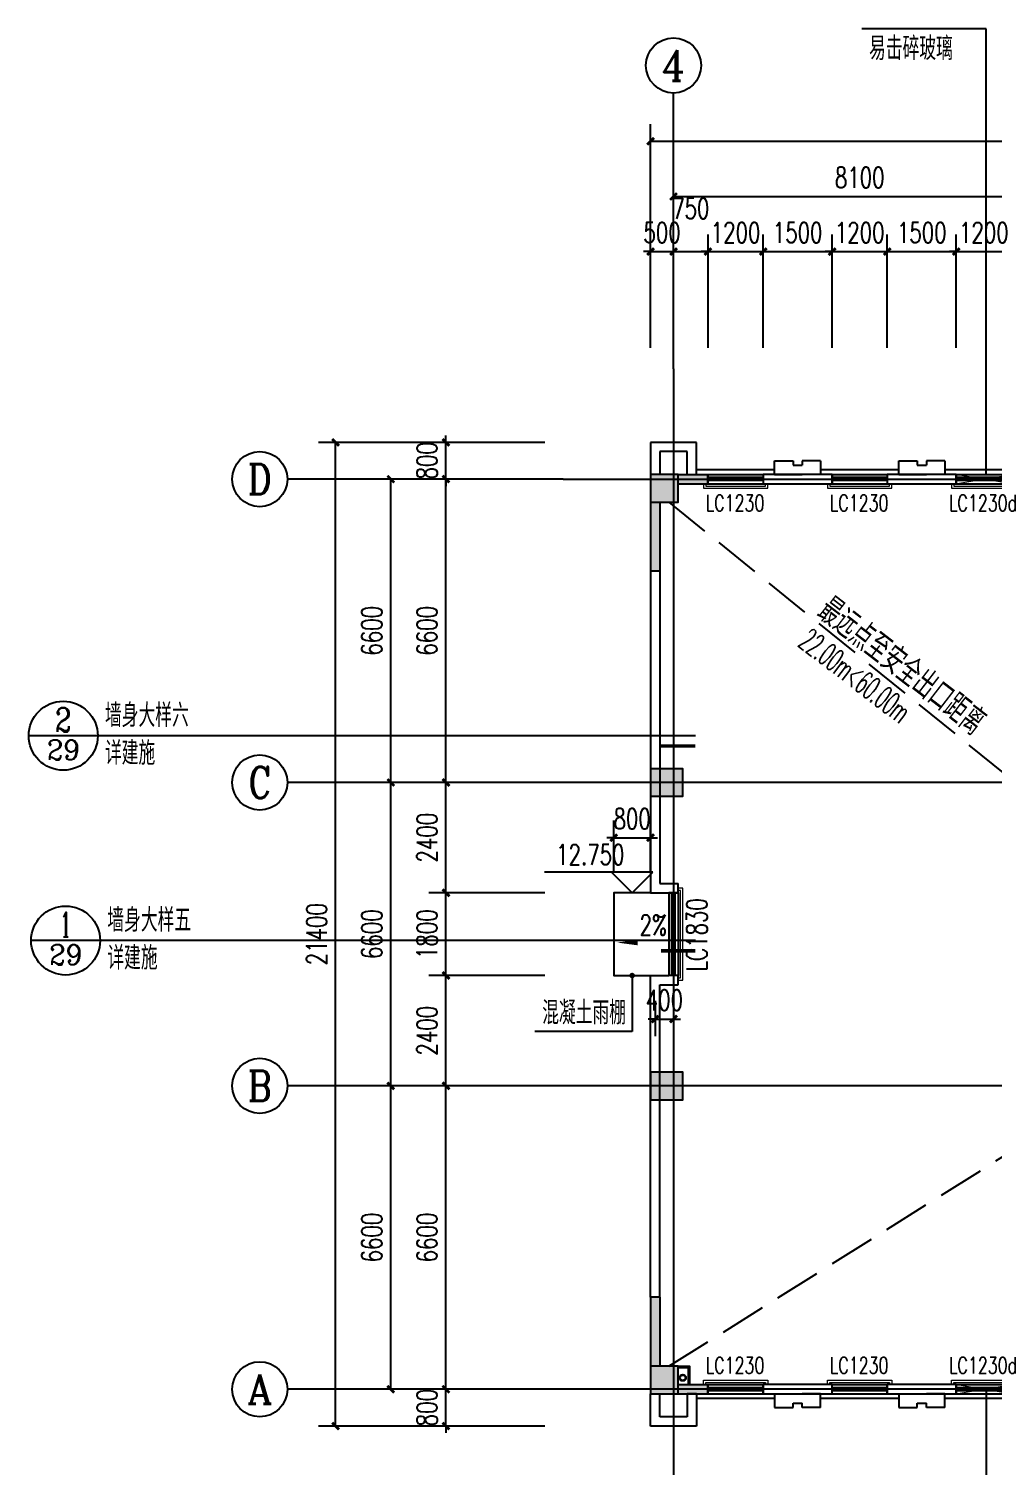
# Model space of a CAD drawing. Extents: x 1738711 to 2346805, y 1189731 to 2516152.
# Drawn here: x 1919160 to 1940140, y 1886584 to 1917857 of the extents above; entities that cross this region are included whole.
import ezdxf
from ezdxf.enums import TextEntityAlignment as Align

# ---------------------------------------------------------------- set-up
doc = ezdxf.new("R2010")
doc.units = 0
doc.header["$LTSCALE"] = 1000
doc.header["$MEASUREMENT"] = 0
doc.linetypes.add('DASH', pattern=[0.35, 0.25, -0.1])
doc.linetypes.add('复件 140224通州运河二期售楼部条件图_t3$0$X-ME SHAFT SH$0$X-B2$0$WATER_LINE', pattern=[0])
doc.layers.add('_0', color=7, linetype='Continuous', lineweight=25)
doc.layers.add('栏杆', color=6, linetype='Continuous', lineweight=15)
for name, color, linetype in [('_line1', 151, 'Continuous'), ('A-Detl-Thin', 1, 'Continuous'), ('AXIS', 3, 'Continuous'), ('AXIS_TEXT', 7, 'Continuous'), ('COLUMN', 9, 'Continuous'), ('DIM_ELEV', 3, 'Continuous'), ('DIM_IDEN', 3, 'Continuous'), ('DIM_LEAD', 3, 'Continuous'), ('DIM_SYMB', 3, 'Continuous'), ('DOTE', 1, 'Continuous'), ('PUB_DIM', 3, 'Continuous'), ('PUB_HATCH', 8, 'Continuous'), ('PUB_TEXT', 7, 'Continuous'), ('WALL', 40, 'Continuous'), ('WINDOW', 144, 'Continuous'), ('WINDOW_TEXT', 7, 'Continuous'), ('YS', 6, 'Continuous'), ('文字', 6, 'Continuous'), ('疏散距离', 211, 'DASH'), ('线脚', 44, 'Continuous'), ('面层', 6, 'Continuous')]:
    doc.layers.add(name, color=color, linetype=linetype)
doc.styles.add('_TCH_AXIS', font='COMPLEX', dxfattribs={"bigfont": 'GBCBIG'})
doc.styles.add('_TCH_DIM', font='SIMPLEX', dxfattribs={"bigfont": 'GBCBIG'})
doc.styles.add('_TCH_DIM_T3', font='SIMPLEX', dxfattribs={"width": 0.705882, "bigfont": 'GBCBIG'})
doc.styles.add('_TCH_LABEL', font='COMPLEX', dxfattribs={"bigfont": 'GBCBIG'})
doc.styles.add('_TCH_WINDOW', font='SIMPLEX', dxfattribs={"height": 3.5, "bigfont": 'GBCBIG'})
doc.styles.add('COMPLEX', font='COMPLEX')
doc.dimstyles.new('_TCH_ARCH&&150', dxfattribs={"dimtxt": 446.25, "dimasz": 150, "dimexe": 375, "dimexo": 450, "dimgap": 189.375, "dimtad": 1, "dimdec": 0, "dimzin": 0, "dimdsep": 46, "dimtxsty": '_TCH_DIM_T3', "dimblk": 'ARCHTICK', "dimcen": 0.09, "dimclrt": 7, "dimazin": 2, "dimtfac": 1, "dimtdec": 0, "dimtix": 1, "dimtmove": 2, "dimatfit": 3, "dimfxl": 1, "dimtolj": 1, "dimtzin": 0, "dimarcsym": 0})

# ---------------------------------------------------------------- blocks, each defined once
blk = doc.blocks.new('dgh321')
at = {"layer": 'WALL', "linetype": '复件 140224通州运河二期售楼部条件图_t3$0$X-ME SHAFT SH$0$X-B2$0$WATER_LINE'}
for p, q in [((3247025, -2494105), (3247425, -2494105)), ((3247025, -2494105), (3247025, -2494405)), ((3247425, -2494105), (3247625, -2494105)), ((3247425, -2494405), (3247425, -2494305)), ((3247425, -2494305), (3247625, -2494305)), ((3248025, -2494105), (3247625, -2494105)), ((3247625, -2494405), (3247625, -2494305)), ((3248025, -2494405), (3248025, -2494105)), ((3247025, -2494405), (3247425, -2494405)), ((3248025, -2494405), (3247625, -2494405))]:
    blk.add_line(p, q, dxfattribs=at)
blk = doc.blocks.new('A$C68B42598')
at = {"layer": 'YS'}
for radius in [70, 60]:
    blk.add_circle((70, 70), radius, dxfattribs=at)
blk = doc.blocks.new('hreahaerheh')
at = {"layer": 'YS'}
blk.add_blockref('A$C68B42598', (1933315, 1888439), dxfattribs=at)
blk = doc.blocks.new('hertaraeherah')
at = {"layer": '疏散距离', "ltscale": 4}
for points in [[(1933085, 2006659), (1940985, 2000259), (1952835, 2000259)], [(1933085, 1987859), (1952835, 2000259)]]:
    blk.add_lwpolyline(points, dxfattribs=at)
at = {"layer": 'DIM_LEAD', "color": 7, "style": '_TCH_DIM'}
blk.add_text('最远点至安全出口距离', height=600, rotation=322.3699, dxfattribs=at).set_placement((1936257, 2004179))
at = {"layer": '文字', "style": '_TCH_DIM_T3', "width": 0.49827}
blk.add_text('22.00m<60.00m', height=500, rotation=322.3699, dxfattribs=at).set_placement((1935870, 2003544))
blk = doc.blocks.new('haerraeherah')
at = {"layer": '栏杆'}
for points in [[(1950035, 1987459), (1950035, 1987559), (1951435, 1987559), (1951435, 1987459)], [(1950085, 1987459), (1950085, 1987509), (1951385, 1987509), (1951385, 1987459)]]:
    blk.add_lwpolyline(points, dxfattribs=at)
blk = doc.blocks.new('jtrsjhtrh')
at = {"layer": 'A-Detl-Thin', "const_width": 20}
blk.add_lwpolyline([(397699, 368025), (397899, 368025), (397899, 366825), (397699, 366825)], close=True, dxfattribs=at)
for points in [[(397899, 366825), (397699, 368025)], [(397699, 366825), (397899, 368025)]]:
    blk.add_lwpolyline(points, dxfattribs=at)
blk = doc.blocks.new('herahreaherh')
at = {"layer": 'DIM_LEAD'}
for p, q in [((1939984, 2016957), (1937281, 2016957)), ((1939984, 2007272), (1939984, 2016957)), ((1939984, 1987351), (1939984, 1977666))]:
    blk.add_line(p, q, dxfattribs=at)
at = {"rotation": 90}
for p in [(2307370, 1609360), (2307370, 1589560)]:
    blk.add_blockref('jtrsjhtrh', p, dxfattribs=at)
at = {"layer": 'PUB_TEXT', "color": 7, "style": '_TCH_DIM'}
blk.add_text('易击碎玻璃', height=506.4, dxfattribs=at).set_placement((1937438, 2016275))
blk = doc.blocks.new('_ArchTick')
at = {"color": 0, "linetype": 'ByBlock', "const_width": 0.4}
blk.add_lwpolyline([(-0.5, -0.5), (0.5, 0.5)], dxfattribs=at)
blk = doc.blocks.new('*D292')
at = {"layer": 'Defpoints', "color": 0, "transparency": 16777216}
for p in [(1932685, 1900258), (1931885, 1899059), (1932685, 1899059)]:
    blk.add_point(p, dxfattribs=at)
at = {"layer": 'PUB_DIM', "color": 0, "lineweight": -2, "transparency": 16777216}
for p, q in [((1931885, 1899509), (1931885, 1900633)), ((1932685, 1899509), (1932685, 1900633)), ((1931885, 1900258), (1931735, 1900258)), ((1931885, 1900258), (1932685, 1900258)), ((1932685, 1900258), (1932835, 1900258))]:
    blk.add_line(p, q, dxfattribs=at)
at = {"layer": 'PUB_DIM', "color": 0, "lineweight": -2, "transparency": 16777216, "xscale": 150, "yscale": 150, "zscale": 150}
blk.add_blockref('_ArchTick', (1931885, 1900258), dxfattribs=at)
at = {"layer": 'PUB_DIM', "color": 0, "lineweight": -2, "transparency": 16777216, "xscale": 150, "yscale": 150, "zscale": 150, "rotation": 180}
blk.add_blockref('_ArchTick', (1932685, 1900258), dxfattribs=at)
at = {"layer": 'PUB_DIM', "color": 7, "transparency": 16777216, "insert": (1932285, 1900671), "char_height": 446.2, "attachment_point": 5, "style": '_TCH_DIM_T3'}
blk.add_mtext('\\A1;800', dxfattribs=at)
blk = doc.blocks.new('*D2549')
at = {"layer": 'Defpoints', "color": 0, "transparency": 16777216}
for p in [(1928235, 1888259), (1930835, 1888259), (1930835, 1887459)]:
    blk.add_point(p, dxfattribs=at)
at = {"layer": 'PUB_DIM', "color": 0, "lineweight": -2, "transparency": 16777216}
for p, q in [((1928235, 1888259), (1928235, 1888409)), ((1930385, 1888259), (1927860, 1888259)), ((1928235, 1887459), (1928235, 1888259)), ((1930385, 1887459), (1927860, 1887459)), ((1928235, 1887459), (1928235, 1887309))]:
    blk.add_line(p, q, dxfattribs=at)
at = {"layer": 'PUB_DIM', "color": 0, "lineweight": -2, "transparency": 16777216, "xscale": 150, "yscale": 150, "zscale": 150}
for p, rotation in [((1928235, 1888259), 270), ((1928235, 1887459), 90)]:
    blk.add_blockref('_ArchTick', p, dxfattribs=dict(at, rotation=rotation))
at = {"layer": 'PUB_DIM', "color": 7, "transparency": 16777216, "insert": (1927822, 1887859), "char_height": 446.2, "attachment_point": 5, "rotation": 90, "style": '_TCH_DIM_T3'}
blk.add_mtext('\\A1;800', dxfattribs=at)
blk = doc.blocks.new('*D2550')
at = {"layer": 'Defpoints', "color": 0, "transparency": 16777216}
for p in [(1928235, 1894859), (1930835, 1894859), (1930835, 1888259)]:
    blk.add_point(p, dxfattribs=at)
at = {"layer": 'PUB_DIM', "color": 0, "lineweight": -2, "transparency": 16777216}
for p, q in [((1930385, 1894859), (1927860, 1894859)), ((1928235, 1888259), (1928235, 1894859)), ((1930385, 1888259), (1927860, 1888259))]:
    blk.add_line(p, q, dxfattribs=at)
at = {"layer": 'PUB_DIM', "color": 0, "lineweight": -2, "transparency": 16777216, "xscale": 150, "yscale": 150, "zscale": 150}
for p, rotation in [((1928235, 1894859), 90), ((1928235, 1888259), 270)]:
    blk.add_blockref('_ArchTick', p, dxfattribs=dict(at, rotation=rotation))
at = {"layer": 'PUB_DIM', "color": 7, "transparency": 16777216, "insert": (1927822, 1891559), "char_height": 446.2, "attachment_point": 5, "rotation": 90, "style": '_TCH_DIM_T3'}
blk.add_mtext('\\A1;6600', dxfattribs=at)
blk = doc.blocks.new('*D2551')
at = {"layer": 'Defpoints', "color": 0, "transparency": 16777216}
for p in [(1928235, 1897259), (1930835, 1897259), (1930835, 1894859)]:
    blk.add_point(p, dxfattribs=at)
at = {"layer": 'PUB_DIM', "color": 0, "lineweight": -2, "transparency": 16777216}
for p, q in [((1930385, 1897259), (1927860, 1897259)), ((1928235, 1894859), (1928235, 1897259)), ((1930385, 1894859), (1927860, 1894859))]:
    blk.add_line(p, q, dxfattribs=at)
at = {"layer": 'PUB_DIM', "color": 0, "lineweight": -2, "transparency": 16777216, "xscale": 150, "yscale": 150, "zscale": 150}
for p, rotation in [((1928235, 1897259), 90), ((1928235, 1894859), 270)]:
    blk.add_blockref('_ArchTick', p, dxfattribs=dict(at, rotation=rotation))
at = {"layer": 'PUB_DIM', "color": 7, "transparency": 16777216, "insert": (1927822, 1896059), "char_height": 446.2, "attachment_point": 5, "rotation": 90, "style": '_TCH_DIM_T3'}
blk.add_mtext('\\A1;2400', dxfattribs=at)
blk = doc.blocks.new('*D2552')
at = {"layer": 'Defpoints', "color": 0, "transparency": 16777216}
for p in [(1928235, 1899059), (1930835, 1899059), (1930835, 1897259)]:
    blk.add_point(p, dxfattribs=at)
at = {"layer": 'PUB_DIM', "color": 0, "lineweight": -2, "transparency": 16777216}
for p, q in [((1930385, 1899059), (1927860, 1899059)), ((1928235, 1897259), (1928235, 1899059)), ((1930385, 1897259), (1927860, 1897259))]:
    blk.add_line(p, q, dxfattribs=at)
at = {"layer": 'PUB_DIM', "color": 0, "lineweight": -2, "transparency": 16777216, "xscale": 150, "yscale": 150, "zscale": 150}
for p, rotation in [((1928235, 1899059), 90), ((1928235, 1897259), 270)]:
    blk.add_blockref('_ArchTick', p, dxfattribs=dict(at, rotation=rotation))
at = {"layer": 'PUB_DIM', "color": 7, "transparency": 16777216, "insert": (1927822, 1898159), "char_height": 446.2, "attachment_point": 5, "rotation": 90, "style": '_TCH_DIM_T3'}
blk.add_mtext('\\A1;1800', dxfattribs=at)
blk = doc.blocks.new('*D2553')
at = {"layer": 'Defpoints', "color": 0, "transparency": 16777216}
for p in [(1928235, 1901459), (1930835, 1901459), (1930835, 1899059)]:
    blk.add_point(p, dxfattribs=at)
at = {"layer": 'PUB_DIM', "color": 0, "lineweight": -2, "transparency": 16777216}
for p, q in [((1930385, 1901459), (1927860, 1901459)), ((1928235, 1899059), (1928235, 1901459)), ((1930385, 1899059), (1927860, 1899059))]:
    blk.add_line(p, q, dxfattribs=at)
at = {"layer": 'PUB_DIM', "color": 0, "lineweight": -2, "transparency": 16777216, "xscale": 150, "yscale": 150, "zscale": 150}
for p, rotation in [((1928235, 1901459), 90), ((1928235, 1899059), 270)]:
    blk.add_blockref('_ArchTick', p, dxfattribs=dict(at, rotation=rotation))
at = {"layer": 'PUB_DIM', "color": 7, "transparency": 16777216, "insert": (1927822, 1900259), "char_height": 446.2, "attachment_point": 5, "rotation": 90, "style": '_TCH_DIM_T3'}
blk.add_mtext('\\A1;2400', dxfattribs=at)
blk = doc.blocks.new('*D2554')
at = {"layer": 'Defpoints', "color": 0, "transparency": 16777216}
for p in [(1928235, 1908059), (1930835, 1908059), (1930835, 1901459)]:
    blk.add_point(p, dxfattribs=at)
at = {"layer": 'PUB_DIM', "color": 0, "lineweight": -2, "transparency": 16777216}
for p, q in [((1930385, 1908059), (1927860, 1908059)), ((1928235, 1901459), (1928235, 1908059)), ((1930385, 1901459), (1927860, 1901459))]:
    blk.add_line(p, q, dxfattribs=at)
at = {"layer": 'PUB_DIM', "color": 0, "lineweight": -2, "transparency": 16777216, "xscale": 150, "yscale": 150, "zscale": 150}
for p, rotation in [((1928235, 1908059), 90), ((1928235, 1901459), 270)]:
    blk.add_blockref('_ArchTick', p, dxfattribs=dict(at, rotation=rotation))
at = {"layer": 'PUB_DIM', "color": 7, "transparency": 16777216, "insert": (1927822, 1904759), "char_height": 446.2, "attachment_point": 5, "rotation": 90, "style": '_TCH_DIM_T3'}
blk.add_mtext('\\A1;6600', dxfattribs=at)
blk = doc.blocks.new('*D2555')
at = {"layer": 'Defpoints', "color": 0, "transparency": 16777216}
for p in [(1928235, 1908859), (1930835, 1908859), (1930835, 1908059)]:
    blk.add_point(p, dxfattribs=at)
at = {"layer": 'PUB_DIM', "color": 0, "lineweight": -2, "transparency": 16777216}
for p, q in [((1928235, 1908859), (1928235, 1909009)), ((1930385, 1908859), (1927860, 1908859)), ((1928235, 1908059), (1928235, 1908859)), ((1930385, 1908059), (1927860, 1908059)), ((1928235, 1908059), (1928235, 1907909))]:
    blk.add_line(p, q, dxfattribs=at)
at = {"layer": 'PUB_DIM', "color": 0, "lineweight": -2, "transparency": 16777216, "xscale": 150, "yscale": 150, "zscale": 150}
for p, rotation in [((1928235, 1908859), 270), ((1928235, 1908059), 90)]:
    blk.add_blockref('_ArchTick', p, dxfattribs=dict(at, rotation=rotation))
at = {"layer": 'PUB_DIM', "color": 7, "transparency": 16777216, "insert": (1927822, 1908459), "char_height": 446.2, "attachment_point": 5, "rotation": 90, "style": '_TCH_DIM_T3'}
blk.add_mtext('\\A1;800', dxfattribs=at)
blk = doc.blocks.new('*D2556')
at = {"layer": 'Defpoints', "color": 0, "transparency": 16777216}
for p in [(1933185, 1913009), (1932685, 1910462), (1933185, 1910462)]:
    blk.add_point(p, dxfattribs=at)
at = {"layer": 'PUB_DIM', "color": 0, "lineweight": -2, "transparency": 16777216}
for p, q in [((1932685, 1910912), (1932685, 1913384)), ((1933185, 1910912), (1933185, 1913384)), ((1932685, 1913009), (1932535, 1913009)), ((1932685, 1913009), (1933185, 1913009)), ((1933185, 1913009), (1933335, 1913009))]:
    blk.add_line(p, q, dxfattribs=at)
at = {"layer": 'PUB_DIM', "color": 0, "lineweight": -2, "transparency": 16777216, "xscale": 150, "yscale": 150, "zscale": 150}
blk.add_blockref('_ArchTick', (1932685, 1913009), dxfattribs=at)
at = {"layer": 'PUB_DIM', "color": 0, "lineweight": -2, "transparency": 16777216, "xscale": 150, "yscale": 150, "zscale": 150, "rotation": 180}
blk.add_blockref('_ArchTick', (1933185, 1913009), dxfattribs=at)
at = {"layer": 'PUB_DIM', "color": 7, "transparency": 16777216, "insert": (1932935, 1913422), "char_height": 446.2, "attachment_point": 5, "style": '_TCH_DIM_T3'}
blk.add_mtext('\\A1;500', dxfattribs=at)
blk = doc.blocks.new('*D2557')
at = {"layer": 'Defpoints', "color": 0, "transparency": 16777216}
for p in [(1933935, 1913009), (1933185, 1910462), (1933935, 1910462)]:
    blk.add_point(p, dxfattribs=at)
at = {"layer": 'PUB_DIM', "color": 0, "lineweight": -2, "transparency": 16777216}
for p, q in [((1933185, 1910912), (1933185, 1913384)), ((1933935, 1910912), (1933935, 1913384)), ((1933185, 1913009), (1933935, 1913009))]:
    blk.add_line(p, q, dxfattribs=at)
at = {"layer": 'PUB_DIM', "color": 0, "lineweight": -2, "transparency": 16777216, "xscale": 150, "yscale": 150, "zscale": 150, "rotation": 180}
blk.add_blockref('_ArchTick', (1933185, 1913009), dxfattribs=at)
at = {"layer": 'PUB_DIM', "color": 0, "lineweight": -2, "transparency": 16777216, "xscale": 150, "yscale": 150, "zscale": 150}
blk.add_blockref('_ArchTick', (1933935, 1913009), dxfattribs=at)
at = {"layer": 'PUB_DIM', "color": 7, "transparency": 16777216, "insert": (1933560, 1913947), "char_height": 446.2, "attachment_point": 5, "style": '_TCH_DIM_T3'}
blk.add_mtext('\\A1;750', dxfattribs=at)
blk = doc.blocks.new('*D2558')
at = {"layer": 'Defpoints', "color": 0, "transparency": 16777216}
for p in [(1935135, 1913009), (1933935, 1910462), (1935135, 1910462)]:
    blk.add_point(p, dxfattribs=at)
at = {"layer": 'PUB_DIM', "color": 0, "lineweight": -2, "transparency": 16777216}
for p, q in [((1933935, 1910912), (1933935, 1913384)), ((1935135, 1910912), (1935135, 1913384)), ((1933935, 1913009), (1933785, 1913009)), ((1933935, 1913009), (1935135, 1913009)), ((1935135, 1913009), (1935285, 1913009))]:
    blk.add_line(p, q, dxfattribs=at)
at = {"layer": 'PUB_DIM', "color": 0, "lineweight": -2, "transparency": 16777216, "xscale": 150, "yscale": 150, "zscale": 150}
blk.add_blockref('_ArchTick', (1933935, 1913009), dxfattribs=at)
at = {"layer": 'PUB_DIM', "color": 0, "lineweight": -2, "transparency": 16777216, "xscale": 150, "yscale": 150, "zscale": 150, "rotation": 180}
blk.add_blockref('_ArchTick', (1935135, 1913009), dxfattribs=at)
at = {"layer": 'PUB_DIM', "color": 7, "transparency": 16777216, "insert": (1934535, 1913422), "char_height": 446.2, "attachment_point": 5, "style": '_TCH_DIM_T3'}
blk.add_mtext('\\A1;1200', dxfattribs=at)
blk = doc.blocks.new('*D2559')
at = {"layer": 'Defpoints', "color": 0, "transparency": 16777216}
for p in [(1936635, 1913009), (1935135, 1910462), (1936635, 1910462)]:
    blk.add_point(p, dxfattribs=at)
at = {"layer": 'PUB_DIM', "color": 0, "lineweight": -2, "transparency": 16777216}
for p, q in [((1935135, 1910912), (1935135, 1913384)), ((1936635, 1910912), (1936635, 1913384)), ((1935135, 1913009), (1936635, 1913009))]:
    blk.add_line(p, q, dxfattribs=at)
at = {"layer": 'PUB_DIM', "color": 0, "lineweight": -2, "transparency": 16777216, "xscale": 150, "yscale": 150, "zscale": 150, "rotation": 180}
blk.add_blockref('_ArchTick', (1935135, 1913009), dxfattribs=at)
at = {"layer": 'PUB_DIM', "color": 0, "lineweight": -2, "transparency": 16777216, "xscale": 150, "yscale": 150, "zscale": 150}
blk.add_blockref('_ArchTick', (1936635, 1913009), dxfattribs=at)
at = {"layer": 'PUB_DIM', "color": 7, "transparency": 16777216, "insert": (1935885, 1913422), "char_height": 446.2, "attachment_point": 5, "style": '_TCH_DIM_T3'}
blk.add_mtext('\\A1;1500', dxfattribs=at)
blk = doc.blocks.new('*D2560')
at = {"layer": 'Defpoints', "color": 0, "transparency": 16777216}
for p in [(1937835, 1913009), (1936635, 1910462), (1937835, 1910462)]:
    blk.add_point(p, dxfattribs=at)
at = {"layer": 'PUB_DIM', "color": 0, "lineweight": -2, "transparency": 16777216}
for p, q in [((1936635, 1910912), (1936635, 1913384)), ((1937835, 1910912), (1937835, 1913384)), ((1936635, 1913009), (1936485, 1913009)), ((1936635, 1913009), (1937835, 1913009)), ((1937835, 1913009), (1937985, 1913009))]:
    blk.add_line(p, q, dxfattribs=at)
at = {"layer": 'PUB_DIM', "color": 0, "lineweight": -2, "transparency": 16777216, "xscale": 150, "yscale": 150, "zscale": 150}
blk.add_blockref('_ArchTick', (1936635, 1913009), dxfattribs=at)
at = {"layer": 'PUB_DIM', "color": 0, "lineweight": -2, "transparency": 16777216, "xscale": 150, "yscale": 150, "zscale": 150, "rotation": 180}
blk.add_blockref('_ArchTick', (1937835, 1913009), dxfattribs=at)
at = {"layer": 'PUB_DIM', "color": 7, "transparency": 16777216, "insert": (1937235, 1913422), "char_height": 446.2, "attachment_point": 5, "style": '_TCH_DIM_T3'}
blk.add_mtext('\\A1;1200', dxfattribs=at)
blk = doc.blocks.new('*D2561')
at = {"layer": 'Defpoints', "color": 0, "transparency": 16777216}
for p in [(1939335, 1913009), (1937835, 1910462), (1939335, 1910462)]:
    blk.add_point(p, dxfattribs=at)
at = {"layer": 'PUB_DIM', "color": 0, "lineweight": -2, "transparency": 16777216}
for p, q in [((1937835, 1910912), (1937835, 1913384)), ((1939335, 1910912), (1939335, 1913384)), ((1937835, 1913009), (1939335, 1913009))]:
    blk.add_line(p, q, dxfattribs=at)
at = {"layer": 'PUB_DIM', "color": 0, "lineweight": -2, "transparency": 16777216, "xscale": 150, "yscale": 150, "zscale": 150, "rotation": 180}
blk.add_blockref('_ArchTick', (1937835, 1913009), dxfattribs=at)
at = {"layer": 'PUB_DIM', "color": 0, "lineweight": -2, "transparency": 16777216, "xscale": 150, "yscale": 150, "zscale": 150}
blk.add_blockref('_ArchTick', (1939335, 1913009), dxfattribs=at)
at = {"layer": 'PUB_DIM', "color": 7, "transparency": 16777216, "insert": (1938585, 1913422), "char_height": 446.2, "attachment_point": 5, "style": '_TCH_DIM_T3'}
blk.add_mtext('\\A1;1500', dxfattribs=at)
blk = doc.blocks.new('*D2562')
at = {"layer": 'Defpoints', "color": 0, "transparency": 16777216}
for p in [(1940535, 1913009), (1939335, 1910462), (1940535, 1910462)]:
    blk.add_point(p, dxfattribs=at)
at = {"layer": 'PUB_DIM', "color": 0, "lineweight": -2, "transparency": 16777216}
for p, q in [((1939335, 1910912), (1939335, 1913384)), ((1940535, 1910912), (1940535, 1913384)), ((1939335, 1913009), (1939185, 1913009)), ((1939335, 1913009), (1940535, 1913009)), ((1940535, 1913009), (1940685, 1913009))]:
    blk.add_line(p, q, dxfattribs=at)
at = {"layer": 'PUB_DIM', "color": 0, "lineweight": -2, "transparency": 16777216, "xscale": 150, "yscale": 150, "zscale": 150}
blk.add_blockref('_ArchTick', (1939335, 1913009), dxfattribs=at)
at = {"layer": 'PUB_DIM', "color": 0, "lineweight": -2, "transparency": 16777216, "xscale": 150, "yscale": 150, "zscale": 150, "rotation": 180}
blk.add_blockref('_ArchTick', (1940535, 1913009), dxfattribs=at)
at = {"layer": 'PUB_DIM', "color": 7, "transparency": 16777216, "insert": (1939935, 1913422), "char_height": 446.2, "attachment_point": 5, "style": '_TCH_DIM_T3'}
blk.add_mtext('\\A1;1200', dxfattribs=at)
blk = doc.blocks.new('*D2597')
at = {"layer": 'AXIS', "color": 0, "lineweight": -2, "transparency": 16777216}
for p, q in [((1933185, 1910909), (1933185, 1914584)), ((1941285, 1910909), (1941285, 1914584)), ((1933185, 1914209), (1941285, 1914209))]:
    blk.add_line(p, q, dxfattribs=at)
at = {"layer": 'Defpoints', "color": 0, "transparency": 16777216}
for p in [(1941285, 1914209), (1933185, 1910459), (1941285, 1910459)]:
    blk.add_point(p, dxfattribs=at)
at = {"layer": 'AXIS', "color": 0, "lineweight": -2, "transparency": 16777216, "xscale": 150, "yscale": 150, "zscale": 150, "rotation": 180}
blk.add_blockref('_ArchTick', (1933185, 1914209), dxfattribs=at)
at = {"layer": 'AXIS', "color": 0, "lineweight": -2, "transparency": 16777216, "xscale": 150, "yscale": 150, "zscale": 150}
blk.add_blockref('_ArchTick', (1941285, 1914209), dxfattribs=at)
at = {"layer": 'AXIS', "color": 7, "transparency": 16777216, "insert": (1937235, 1914622), "char_height": 446.2, "attachment_point": 5, "style": '_TCH_DIM_T3'}
blk.add_mtext('\\A1;8100', dxfattribs=at)
blk = doc.blocks.new('*D2604')
at = {"layer": 'AXIS', "color": 0, "lineweight": -2, "transparency": 16777216}
for p, q in [((1932685, 1910912), (1932685, 1915784)), ((1990385, 1910912), (1990385, 1915784)), ((1932685, 1915409), (1990385, 1915409))]:
    blk.add_line(p, q, dxfattribs=at)
at = {"layer": 'Defpoints', "color": 0, "transparency": 16777216}
for p in [(1990385, 1915409), (1932685, 1910462), (1990385, 1910462)]:
    blk.add_point(p, dxfattribs=at)
at = {"layer": 'AXIS', "color": 0, "lineweight": -2, "transparency": 16777216, "xscale": 150, "yscale": 150, "zscale": 150, "rotation": 180}
blk.add_blockref('_ArchTick', (1932685, 1915409), dxfattribs=at)
at = {"layer": 'AXIS', "color": 0, "lineweight": -2, "transparency": 16777216, "xscale": 150, "yscale": 150, "zscale": 150}
blk.add_blockref('_ArchTick', (1990385, 1915409), dxfattribs=at)
at = {"layer": 'AXIS', "color": 7, "transparency": 16777216, "insert": (1961535, 1915822), "char_height": 446.2, "attachment_point": 5, "style": '_TCH_DIM_T3'}
blk.add_mtext('\\A1;57700', dxfattribs=at)
blk = doc.blocks.new('*D2640')
at = {"layer": 'AXIS', "color": 0, "lineweight": -2, "transparency": 16777216}
for p, q in [((1930335, 1894859), (1926660, 1894859)), ((1927035, 1888259), (1927035, 1894859)), ((1930335, 1888259), (1926660, 1888259))]:
    blk.add_line(p, q, dxfattribs=at)
at = {"layer": 'Defpoints', "color": 0, "transparency": 16777216}
for p in [(1927035, 1894859), (1930785, 1894859), (1930785, 1888259)]:
    blk.add_point(p, dxfattribs=at)
at = {"layer": 'AXIS', "color": 0, "lineweight": -2, "transparency": 16777216, "xscale": 150, "yscale": 150, "zscale": 150}
for p, rotation in [((1927035, 1894859), 90), ((1927035, 1888259), 270)]:
    blk.add_blockref('_ArchTick', p, dxfattribs=dict(at, rotation=rotation))
at = {"layer": 'AXIS', "color": 7, "transparency": 16777216, "insert": (1926622, 1891559), "char_height": 446.2, "attachment_point": 5, "rotation": 90, "style": '_TCH_DIM_T3'}
blk.add_mtext('\\A1;6600', dxfattribs=at)
blk = doc.blocks.new('*D2641')
at = {"layer": 'AXIS', "color": 0, "lineweight": -2, "transparency": 16777216}
for p, q in [((1930335, 1901459), (1926660, 1901459)), ((1927035, 1894859), (1927035, 1901459)), ((1930335, 1894859), (1926660, 1894859))]:
    blk.add_line(p, q, dxfattribs=at)
at = {"layer": 'Defpoints', "color": 0, "transparency": 16777216}
for p in [(1927035, 1901459), (1930785, 1901459), (1930785, 1894859)]:
    blk.add_point(p, dxfattribs=at)
at = {"layer": 'AXIS', "color": 0, "lineweight": -2, "transparency": 16777216, "xscale": 150, "yscale": 150, "zscale": 150}
for p, rotation in [((1927035, 1901459), 90), ((1927035, 1894859), 270)]:
    blk.add_blockref('_ArchTick', p, dxfattribs=dict(at, rotation=rotation))
at = {"layer": 'AXIS', "color": 7, "transparency": 16777216, "insert": (1926622, 1898159), "char_height": 446.2, "attachment_point": 5, "rotation": 90, "style": '_TCH_DIM_T3'}
blk.add_mtext('\\A1;6600', dxfattribs=at)
blk = doc.blocks.new('*D2642')
at = {"layer": 'AXIS', "color": 0, "lineweight": -2, "transparency": 16777216}
for p, q in [((1930335, 1908059), (1926660, 1908059)), ((1927035, 1901459), (1927035, 1908059)), ((1930335, 1901459), (1926660, 1901459))]:
    blk.add_line(p, q, dxfattribs=at)
at = {"layer": 'Defpoints', "color": 0, "transparency": 16777216}
for p in [(1927035, 1908059), (1930785, 1908059), (1930785, 1901459)]:
    blk.add_point(p, dxfattribs=at)
at = {"layer": 'AXIS', "color": 0, "lineweight": -2, "transparency": 16777216, "xscale": 150, "yscale": 150, "zscale": 150}
for p, rotation in [((1927035, 1908059), 90), ((1927035, 1901459), 270)]:
    blk.add_blockref('_ArchTick', p, dxfattribs=dict(at, rotation=rotation))
at = {"layer": 'AXIS', "color": 7, "transparency": 16777216, "insert": (1926622, 1904759), "char_height": 446.2, "attachment_point": 5, "rotation": 90, "style": '_TCH_DIM_T3'}
blk.add_mtext('\\A1;6600', dxfattribs=at)
blk = doc.blocks.new('*D2643')
at = {"layer": 'AXIS', "color": 0, "lineweight": -2, "transparency": 16777216}
for p, q in [((1930385, 1908859), (1925460, 1908859)), ((1925835, 1887459), (1925835, 1908859)), ((1930385, 1887459), (1925460, 1887459))]:
    blk.add_line(p, q, dxfattribs=at)
at = {"layer": 'Defpoints', "color": 0, "transparency": 16777216}
for p in [(1925835, 1908859), (1930835, 1908859), (1930835, 1887459)]:
    blk.add_point(p, dxfattribs=at)
at = {"layer": 'AXIS', "color": 0, "lineweight": -2, "transparency": 16777216, "xscale": 150, "yscale": 150, "zscale": 150}
for p, rotation in [((1925835, 1908859), 90), ((1925835, 1887459), 270)]:
    blk.add_blockref('_ArchTick', p, dxfattribs=dict(at, rotation=rotation))
at = {"layer": 'AXIS', "color": 7, "transparency": 16777216, "insert": (1925422, 1898159), "char_height": 446.2, "attachment_point": 5, "rotation": 90, "style": '_TCH_DIM_T3'}
blk.add_mtext('\\A1;21400', dxfattribs=at)
blk = doc.blocks.new('*D2714')
at = {"layer": 'Defpoints', "color": 0, "transparency": 16777216}
for p in [(1932785, 1897159), (1933185, 1897159), (1933185, 1896313)]:
    blk.add_point(p, dxfattribs=at)
at = {"layer": 'PUB_DIM', "color": 0, "lineweight": -2, "transparency": 16777216}
for p, q in [((1932785, 1896709), (1932785, 1895938)), ((1933185, 1896709), (1933185, 1895938)), ((1932785, 1896313), (1932635, 1896313)), ((1932785, 1896313), (1933185, 1896313)), ((1933185, 1896313), (1933335, 1896313))]:
    blk.add_line(p, q, dxfattribs=at)
at = {"layer": 'PUB_DIM', "color": 0, "lineweight": -2, "transparency": 16777216, "xscale": 150, "yscale": 150, "zscale": 150}
blk.add_blockref('_ArchTick', (1932785, 1896313), dxfattribs=at)
at = {"layer": 'PUB_DIM', "color": 0, "lineweight": -2, "transparency": 16777216, "xscale": 150, "yscale": 150, "zscale": 150, "rotation": 180}
blk.add_blockref('_ArchTick', (1933185, 1896313), dxfattribs=at)
at = {"layer": 'PUB_DIM', "color": 7, "transparency": 16777216, "insert": (1932985, 1896725), "char_height": 446.2, "attachment_point": 5, "style": '_TCH_DIM_T3'}
blk.add_mtext('\\A1;400', dxfattribs=at)
blk = doc.blocks.new('$TCHSYS$WIN2D')
for p, q in [((-0.5, 0.5), (0.5, 0.5)), ((-0.5, 0.5), (-0.5, -0.5)), ((0.5, 0.5), (0.5, -0.5)), ((0.5, 0.167), (-0.5, 0.167)), ((0.5, -0.167), (-0.5, -0.167)), ((-0.5, -0.5), (0.5, -0.5))]:
    blk.add_line(p, q)
blk = doc.blocks.new('_AXISO')
blk.add_circle((0, 0), 0.5)
at = {"layer": 'AXIS_TEXT', "style": 'COMPLEX', "width": 1.041667}
blk.add_attdef('A', text='', height=0.56, dxfattribs=at).set_placement((-0.25, -0.28), (0.25, -0.28), align=Align.FIT)
blk = doc.blocks.new('_FZH')
blk.add_lwpolyline([(-0.5, -0.5), (0.5, -0.5), (0.5, 0.5), (-0.5, 0.5)], close=True)
at = {"layer": 'PUB_HATCH'}
blk.add_solid([(-0.5, -0.5), (0.5, -0.5), (-0.5, 0.5), (0.5, 0.5)], dxfattribs=at)

msp = doc.modelspace()

# ---------------------------------------------------------------- hatches: boundary and pattern name
at = {"layer": 'PUB_HATCH', "linetype": '复件 140224通州运河二期售楼部条件图_t3$0$X-ME SHAFT SH$0$X-B2$0$WATER_LINE'}
for points in [[(1933284.6, 1908159.1), (1933284.6, 1907959.1), (1933934.6, 1907959.1), (1933934.6, 1908159.1)], [(1932884.6, 1907559.1), (1932684.6, 1907559.1), (1932684.6, 1906059.1), (1932884.6, 1906059.1)], [(1932684.6, 1888759.1), (1932884.6, 1888759.1), (1932884.6, 1890259.1), (1932684.6, 1890259.1)], [(1933284.6, 1888359.1), (1933284.6, 1888159.1), (1933934.6, 1888159.1), (1933934.6, 1888359.1)]]:
    msp.add_hatch(color=256, dxfattribs=at).paths.add_polyline_path(points)

# ---------------------------------------------------------------- linework, layer by layer
at = {"layer": '_line1'}
msp.add_lwpolyline([(1932684.6, 1899059.1), (1931884.6, 1899059.1), (1931884.6, 1897259.1), (1932684.6, 1897259.1)], dxfattribs=at)
at = {"layer": 'AXIS'}
for p, q in [((1933184.6, 1910459.1), (1933184.6, 1916459.1)), ((1930784.6, 1908059.1), (1924784.6, 1908059.1)), ((1930784.6, 1901459.1), (1924784.6, 1901459.1)), ((1930784.6, 1894859.1), (1924784.6, 1894859.1)), ((1930784.6, 1888259.1), (1924784.6, 1888259.1))]:
    msp.add_line(p, q, dxfattribs=at)
at = {"layer": 'DIM_ELEV'}
for p, q in [((1932734.6, 1899509.1), (1930377.1, 1899509.1)), ((1932284.6, 1899059.1), (1931834.6, 1899509.1)), ((1932284.6, 1899059.1), (1932734.6, 1899509.1))]:
    msp.add_line(p, q, dxfattribs=at)
at = {"layer": 'DIM_IDEN'}
for p, q in [((1920659.6, 1902476.6), (1919159.6, 1902476.6)), ((1930230.8, 1902476.6), (1920659.6, 1902476.6)), ((1933659.7, 1902476.6), (1930230.8, 1902476.6)), ((1920711.1, 1898020.8), (1919211.1, 1898020.8)), ((1930230.8, 1898020.8), (1920711.1, 1898020.8)), ((1933659.7, 1898020.8), (1930230.8, 1898020.8)), ((1932284.6, 1897259.1), (1932284.6, 1896039.2)), ((1932284.6, 1896039.2), (1930170.1, 1896039.2))]:
    msp.add_line(p, q, dxfattribs=at)
at = {"layer": 'DIM_IDEN', "const_width": 75}
for points in [[(1933659.7, 1902251.6), (1932909.7, 1902251.6)], [(1933659.7, 1897795.8), (1932909.7, 1897795.8)]]:
    msp.add_lwpolyline(points, dxfattribs=at)
at = {"layer": 'DIM_IDEN', "const_width": 60}
msp.add_lwpolyline([(1932284.6, 1897289.1, 1), (1932284.6, 1897229.1, 1)], format="xyb", close=True, dxfattribs=at)
at = {"layer": 'DIM_IDEN'}
for centre in [(1919909.6, 1902476.6), (1919961.1, 1898020.8)]:
    msp.add_circle(centre, 750, dxfattribs=at)
at = {"layer": 'DIM_SYMB'}
msp.add_lwpolyline([(1932994.4, 1897977, 0, 0, 0), (1931957.6, 1897977, 0, 120, 0), (1932407.6, 1897977, 0, 0, 0)], format="xyseb", dxfattribs=at)
at = {"layer": 'DOTE'}
for p, q in [((1933184.6, 1910459.1), (1933184.6, 1885859.1)), ((1930784.6, 1908059.1), (1992284.6, 1908059.1)), ((1992284.6, 1901459.1), (1930784.6, 1901459.1)), ((1992284.6, 1894859.1), (1930784.6, 1894859.1)), ((1992284.6, 1888259.1), (1930784.6, 1888259.1))]:
    msp.add_line(p, q, dxfattribs=at)
at = {"layer": 'WALL', "linetype": '复件 140224通州运河二期售楼部条件图_t3$0$X-ME SHAFT SH$0$X-B2$0$WATER_LINE'}
for p, q in [((1933684.6, 1908859.1), (1932684.6, 1908859.1)), ((1932684.6, 1908859.1), (1932684.6, 1908159.1)), ((1933484.6, 1908659.1), (1932884.6, 1908659.1)), ((1932884.6, 1908659.1), (1932884.6, 1908159.1)), ((1933484.6, 1908159.1), (1933484.6, 1908659.1)), ((1933684.6, 1908159.1), (1933684.6, 1908859.1)), ((1933284.6, 1908159.1), (1933934.6, 1908159.1)), ((1933484.6, 1908159.1), (1933684.6, 1908159.1)), ((1933934.6, 1907959.1), (1933934.6, 1908159.1)), ((1933934.6, 1908159.1), (1933934.6, 1907959.1)), ((1936634.6, 1908159.1), (1935134.6, 1908159.1)), ((1935134.6, 1908159.1), (1935134.6, 1907959.1)), ((1936634.6, 1907959.1), (1936634.6, 1908159.1)), ((1939334.6, 1908159.1), (1937834.6, 1908159.1)), ((1937834.6, 1908159.1), (1937834.6, 1907959.1)), ((1939334.6, 1907959.1), (1939334.6, 1908159.1)), ((1933284.6, 1907959.1), (1933934.6, 1907959.1)), ((1935134.6, 1907959.1), (1936634.6, 1907959.1)), ((1937834.6, 1907959.1), (1939334.6, 1907959.1)), ((1932684.6, 1907559.1), (1932684.6, 1906059.1)), ((1932884.6, 1907559.1), (1932884.6, 1906059.1)), ((1932684.6, 1906059.1), (1932684.6, 1899059.1)), ((1932884.6, 1906059.1), (1932684.6, 1906059.1)), ((1932884.6, 1906059.1), (1932884.6, 1899259.1)), ((1932884.6, 1899259.1), (1933284.6, 1899259.1)), ((1933284.6, 1899059.1), (1933284.6, 1899259.1)), ((1932684.6, 1899059.1), (1933084.6, 1899059.1)), ((1933084.6, 1899059.1), (1933284.6, 1899059.1)), ((1932684.6, 1897259.1), (1933084.6, 1897259.1)), ((1932684.6, 1890259.1), (1932684.6, 1897259.1)), ((1932884.6, 1897059.1), (1933284.6, 1897059.1)), ((1932884.6, 1890259.1), (1932884.6, 1897059.1)), ((1933284.6, 1897259.1), (1933084.6, 1897259.1)), ((1933284.6, 1897059.1), (1933284.6, 1897259.1)), ((1932684.6, 1890259.1), (1932684.6, 1888759.1)), ((1932884.6, 1890259.1), (1932684.6, 1890259.1)), ((1932884.6, 1890259.1), (1932884.6, 1888759.1)), ((1933284.6, 1888359.1), (1933934.6, 1888359.1)), ((1933934.6, 1888359.1), (1933934.6, 1888159.1)), ((1933934.6, 1888359.1), (1933934.6, 1888159.1)), ((1936634.6, 1888359.1), (1935134.6, 1888359.1)), ((1935134.6, 1888359.1), (1935134.6, 1888159.1)), ((1936634.6, 1888159.1), (1936634.6, 1888359.1)), ((1939334.6, 1888359.1), (1937834.6, 1888359.1)), ((1937834.6, 1888359.1), (1937834.6, 1888159.1)), ((1939334.6, 1888159.1), (1939334.6, 1888359.1)), ((1932684.6, 1887459.1), (1932684.6, 1888159.1)), ((1932884.6, 1887659.1), (1932884.6, 1888159.1)), ((1933284.6, 1888159.1), (1933934.6, 1888159.1)), ((1933484.6, 1888159.1), (1933484.6, 1887659.1)), ((1933684.6, 1888159.1), (1933484.6, 1888159.1)), ((1933684.6, 1888159.1), (1933684.6, 1887459.1)), ((1935134.6, 1888159.1), (1936634.6, 1888159.1)), ((1937834.6, 1888159.1), (1939334.6, 1888159.1)), ((1933484.6, 1887659.1), (1932884.6, 1887659.1)), ((1933684.6, 1887459.1), (1932684.6, 1887459.1))]:
    msp.add_line(p, q, dxfattribs=at)
at = {"layer": '栏杆'}
for points in [[(1933284.6, 1897159.1), (1933384.6, 1897159.1), (1933384.6, 1899159.1), (1933284.6, 1899159.1)], [(1933284.6, 1897209.1), (1933334.6, 1897209.1), (1933334.6, 1899109.1), (1933284.6, 1899109.1)]]:
    msp.add_lwpolyline(points, dxfattribs=at)
at = {"layer": '线脚', "color": 8, "linetype": '复件 140224通州运河二期售楼部条件图_t3$0$X-ME SHAFT SH$0$X-B2$0$WATER_LINE'}
for p, q in [((1935384.6, 1908259.1), (1933684.6, 1908259.1)), ((1938084.6, 1908259.1), (1936384.6, 1908259.1)), ((1940784.6, 1908259.1), (1939084.6, 1908259.1)), ((1935384.6, 1888059.1), (1933684.6, 1888059.1)), ((1938084.6, 1888059.1), (1936384.6, 1888059.1)), ((1940784.6, 1888059.1), (1939084.6, 1888059.1))]:
    msp.add_line(p, q, dxfattribs=at)
at = {"layer": '面层', "color": 144}
for points in [[(1933284.6, 1888759.1), (1933534.6, 1888759.1), (1933534.6, 1888359.1)], [(1933284.6, 1888729.1), (1933504.6, 1888729.1), (1933504.6, 1888359.1)]]:
    msp.add_lwpolyline(points, dxfattribs=at)

# ---------------------------------------------------------------- block references
msp.add_blockref('herahreaherh', (0, -99100))
at = {"layer": '_0'}
for name, p in [('hreahaerheh', (0, 0)), ('hertaraeherah', (0, -99100)), ('haerraeherah', (-16200, -99100)), ('haerraeherah', (-13500, -99100)), ('haerraeherah', (-10800, -99100))]:
    msp.add_blockref(name, p, dxfattribs=at)
at = {"layer": '_0', "xscale": -1, "rotation": 180}
for p in [(-16200, 3895418.2), (-13500, 3895418.2), (-10800, 3895418.2)]:
    msp.add_blockref('haerraeherah', p, dxfattribs=at)
at = {"layer": 'AXIS'}
ref = msp.add_blockref('_AXISO', (1933184.6, 1917059.1), dxfattribs=dict(at, xscale=1200, yscale=1200, zscale=1200))
ref.add_attrib('A', '4', dxfattribs={"layer": 'AXIS_TEXT', "ltscale": 0.5, "height": 668.2, "style": '_TCH_AXIS'}).set_placement((1932930.1, 1916725), (1933439.2, 1916725), align=Align.FIT)
ref = msp.add_blockref('_AXISO', (1924184.6, 1908059.1), dxfattribs=dict(at, xscale=1200, yscale=1200, zscale=1200))
ref.add_attrib('A', 'D', dxfattribs={"layer": 'AXIS_TEXT', "ltscale": 0.5, "height": 652.9, "style": '_TCH_AXIS'}).set_placement((1923920.4, 1907732.6), (1924448.9, 1907732.6), align=Align.FIT)
ref = msp.add_blockref('_AXISO', (1924184.6, 1901459.1), dxfattribs=dict(at, xscale=1200, yscale=1200, zscale=1200))
ref.add_attrib('A', 'C', dxfattribs={"layer": 'AXIS_TEXT', "ltscale": 0.5, "height": 683.5, "style": '_TCH_AXIS'}).set_placement((1923940.5, 1901117.3), (1924428.7, 1901117.3), align=Align.FIT)
ref = msp.add_blockref('_AXISO', (1924184.6, 1894859.1), dxfattribs=dict(at, xscale=1200, yscale=1200, zscale=1200))
ref.add_attrib('A', 'B', dxfattribs={"layer": 'AXIS_TEXT', "ltscale": 0.5, "height": 652.9, "style": '_TCH_AXIS'}).set_placement((1923920.4, 1894532.6), (1924448.9, 1894532.6), align=Align.FIT)
ref = msp.add_blockref('_AXISO', (1924184.6, 1888259.1), dxfattribs=dict(at, xscale=1200, yscale=1200, zscale=1200))
ref.add_attrib('A', 'A', dxfattribs={"layer": 'AXIS_TEXT', "ltscale": 0.5, "height": 637.8, "style": '_TCH_AXIS'}).set_placement((1923911.3, 1887940.2), (1924458, 1887940.2), align=Align.FIT)
at = {"layer": 'COLUMN', "linetype": '复件 140224通州运河二期售楼部条件图_t3$0$X-ME SHAFT SH$0$X-B2$0$WATER_LINE'}
for p, xscale, yscale, zscale in [((1932984.6, 1907859.1), 599.9999997632112, 599.9999996307306, 599.9999996307306), ((1932984.6, 1888459.1), 600, 600, 600)]:
    msp.add_blockref('_FZH', p, dxfattribs=dict(at, xscale=xscale, yscale=yscale, zscale=zscale))
for p, xscale, yscale, zscale, rotation in [((1933034.6, 1901459.1), 699.9999993927777, 600, 600, 359.9999999663636), ((1933034.6, 1894859.1), 700.0000002065208, 600.0000008139759, 600.0000008139759, 359.9999999678882)]:
    msp.add_blockref('_FZH', p, dxfattribs=dict(at, xscale=xscale, yscale=yscale, zscale=zscale, rotation=rotation))
at = {"layer": 'WALL', "linetype": '复件 140224通州运河二期售楼部条件图_t3$0$X-ME SHAFT SH$0$X-B2$0$WATER_LINE', "xscale": -1, "rotation": 180}
for p in [(-1311640.6, -585945.8), (-1308940.6, -585945.8)]:
    msp.add_blockref('dgh321', p, dxfattribs=at)
at = {"layer": 'WALL', "linetype": '复件 140224通州运河二期售楼部条件图_t3$0$X-ME SHAFT SH$0$X-B2$0$WATER_LINE'}
for p in [(-1311640.6, 4382264), (-1308940.6, 4382264)]:
    msp.add_blockref('dgh321', p, dxfattribs=at)
at = {"layer": 'WINDOW', "linetype": '复件 140224通州运河二期售楼部条件图_t3$0$X-ME SHAFT SH$0$X-B2$0$WATER_LINE'}
ref = msp.add_blockref('$TCHSYS$WIN2D', (1934534.6, 1908059.1), dxfattribs=dict(at, xscale=1200, yscale=200, zscale=1200, rotation=359.9999999999701))
ref.add_attrib('A', 'LC1230', (1933886.6, 1907360.7), dxfattribs={"layer": 'WINDOW_TEXT', "linetype": '复件 140224通州运河二期售楼部条件图_t3$0$X-ME SHAFT SH$0$X-B2$0$WATER_LINE', "ltscale": 0.5, "height": 357, "style": '_TCH_WINDOW', "width": 0.705882})
ref = msp.add_blockref('$TCHSYS$WIN2D', (1937234.6, 1908059.1), dxfattribs=dict(at, xscale=1200, yscale=200, zscale=1200, rotation=359.9999999999701))
ref.add_attrib('A', 'LC1230', (1936586.6, 1907360.7), dxfattribs={"layer": 'WINDOW_TEXT', "linetype": '复件 140224通州运河二期售楼部条件图_t3$0$X-ME SHAFT SH$0$X-B2$0$WATER_LINE', "ltscale": 0.5, "height": 357, "style": '_TCH_WINDOW', "width": 0.705882})
ref = msp.add_blockref('$TCHSYS$WIN2D', (1939934.6, 1908059.1), dxfattribs=dict(at, xscale=1200, yscale=200, zscale=1200, rotation=359.9999999999701))
ref.add_attrib('A', 'LC1230d', (1939178.6, 1907360.7), dxfattribs={"layer": 'WINDOW_TEXT', "linetype": '复件 140224通州运河二期售楼部条件图_t3$0$X-ME SHAFT SH$0$X-B2$0$WATER_LINE', "ltscale": 0.5, "height": 357, "style": '_TCH_WINDOW', "width": 0.705882})
ref = msp.add_blockref('$TCHSYS$WIN2D', (1933184.6, 1898159.1), dxfattribs=dict(at, xscale=1800, yscale=200, zscale=1800, rotation=269.99999999996))
ref.add_attrib('A', 'LC1830', (1933916.6, 1897349.1), dxfattribs={"layer": 'WINDOW_TEXT', "linetype": '复件 140224通州运河二期售楼部条件图_t3$0$X-ME SHAFT SH$0$X-B2$0$WATER_LINE', "ltscale": 0.5, "height": 446.25, "rotation": 90, "style": '_TCH_WINDOW', "width": 0.705882})
ref = msp.add_blockref('$TCHSYS$WIN2D', (1934534.6, 1888259.1), dxfattribs=dict(at, xscale=-1200, yscale=200, zscale=-1200, rotation=179.9999999999957))
ref.add_attrib('A', 'LC1230', (1933886.6, 1888600.4), dxfattribs={"layer": 'WINDOW_TEXT', "linetype": '复件 140224通州运河二期售楼部条件图_t3$0$X-ME SHAFT SH$0$X-B2$0$WATER_LINE', "ltscale": 0.5, "height": 357, "rotation": 360, "style": '_TCH_WINDOW', "width": 0.705882})
ref = msp.add_blockref('$TCHSYS$WIN2D', (1937234.6, 1888259.1), dxfattribs=dict(at, xscale=-1200, yscale=200, zscale=-1200, rotation=179.9999999999957))
ref.add_attrib('A', 'LC1230', (1936586.6, 1888600.4), dxfattribs={"layer": 'WINDOW_TEXT', "linetype": '复件 140224通州运河二期售楼部条件图_t3$0$X-ME SHAFT SH$0$X-B2$0$WATER_LINE', "ltscale": 0.5, "height": 357, "rotation": 360, "style": '_TCH_WINDOW', "width": 0.705882})
ref = msp.add_blockref('$TCHSYS$WIN2D', (1939934.6, 1888259.1), dxfattribs=dict(at, xscale=-1200, yscale=200, zscale=-1200, rotation=179.9999999999957))
ref.add_attrib('A', 'LC1230d', (1939178.6, 1888600.4), dxfattribs={"layer": 'WINDOW_TEXT', "linetype": '复件 140224通州运河二期售楼部条件图_t3$0$X-ME SHAFT SH$0$X-B2$0$WATER_LINE', "ltscale": 0.5, "height": 357, "rotation": 360, "style": '_TCH_WINDOW', "width": 0.705882})

# ---------------------------------------------------------------- texts
at = {"layer": 'PUB_TEXT', "color": 7, "style": '_TCH_LABEL'}
for s, height, p, p2 in [('2', 522, (1919735.6, 1902559.6), (1920083.6, 1902559.6)), ('29', 439.31, (1919554, 1901948.9), (1920265.2, 1901948.9)), ('1', 535.4, (1919846.4, 1898103.1), (1920075.8, 1898103.1)), ('29', 439.31, (1919605.5, 1897493.1), (1920316.7, 1897493.1))]:
    msp.add_text(s, height=height, dxfattribs=at).set_placement(p, p2, align=Align.FIT)
at = {"layer": 'PUB_TEXT', "color": 7}
for s, style, p in [('墙身大样六', '_TCH_DIM', (1920817.1, 1902667.6)), ('详建施', '_TCH_DIM', (1920817.1, 1901844.4)), ('墙身大样五', '_TCH_DIM', (1920868.6, 1898211.8)), ('详建施', '_TCH_DIM', (1920868.6, 1897388.6)), ('混凝土雨棚', '_TCH_LABEL', (1930327.6, 1896196.7))]:
    msp.add_text(s, height=506.38, dxfattribs=dict(at, style=style)).set_placement(p)
at = {"layer": 'PUB_TEXT', "color": 7, "style": '_TCH_DIM', "width": 0.705882}
for s, p in [('12.750', (1930632.1, 1899666.6)), ('2%%%', (1932446.5, 1898134.5))]:
    msp.add_text(s, height=446.25, dxfattribs=at).set_placement(p)

# ---------------------------------------------------------------- dimensions: what is measured, and where the dimension line sits
at = {"layer": 'AXIS'}
for p1, p2, distance, picture, middle in [((1932684.6, 1910461.8), (1990384.6, 1910461.8), 4947.3, '*D2604', (1961534.6, 1915821.6)), ((1933184.6, 1910459.1), (1941284.6, 1910459.1), 3750, '*D2597', (1937234.6, 1914621.6)), ((1930835.1, 1887459.1), (1930835.1, 1908859.1), 5000.5, '*D2643', (1925422.1, 1898159.1)), ((1930784.6, 1901459.1), (1930784.6, 1908059.1), 3750, '*D2642', (1926622.1, 1904759.1)), ((1930784.6, 1894859.1), (1930784.6, 1901459.1), 3750, '*D2641', (1926622.1, 1898159.1)), ((1930784.6, 1888259.1), (1930784.6, 1894859.1), 3750, '*D2640', (1926622.1, 1891559.1))]:
    dim = msp.add_aligned_dim(p1=p1, p2=p2, distance=distance, dimstyle='_TCH_ARCH&&150', dxfattribs=at)
    dim.commit()
    dim.dimension.update_dxf_attribs({"geometry": picture, "text_midpoint": middle})
at = {"layer": 'PUB_DIM'}
dim = msp.add_linear_dim(base=(1933934.6, 1913009.1), p1=(1933184.6, 1910461.8), p2=(1933934.6, 1910461.8), angle=0, dimstyle='_TCH_ARCH&&150', dxfattribs=at)
dim.commit()
dim.dimension.update_dxf_attribs({"geometry": '*D2557', "text_midpoint": (1933559.6, 1913946.6), "dimtype": 129})
for p1, p2, distance, picture, middle in [((1932684.6, 1910461.8), (1933184.6, 1910461.8), 2547.3, '*D2556', (1932934.6, 1913421.6)), ((1933934.6, 1910461.8), (1935134.6, 1910461.8), 2547.3, '*D2558', (1934534.6, 1913421.6)), ((1935134.6, 1910461.8), (1936634.6, 1910461.8), 2547.3, '*D2559', (1935884.6, 1913421.6)), ((1936634.6, 1910461.8), (1937834.6, 1910461.8), 2547.3, '*D2560', (1937234.6, 1913421.6)), ((1937834.6, 1910461.8), (1939334.6, 1910461.8), 2547.3, '*D2561', (1938584.6, 1913421.6)), ((1939334.6, 1910461.8), (1940534.6, 1910461.8), 2547.3, '*D2562', (1939934.6, 1913421.6)), ((1930835.1, 1908059.1), (1930835.1, 1908859.1), 2600.5, '*D2555', (1927822.1, 1908459.1)), ((1930835.1, 1901459.1), (1930835.1, 1908059.1), 2600.5, '*D2554', (1927822.1, 1904759.1)), ((1930835.1, 1899059.1), (1930835.1, 1901459.1), 2600.5, '*D2553', (1927822.1, 1900259.1)), ((1931884.6, 1899059.1), (1932684.6, 1899059.1), 1199.2, '*D292', (1932284.6, 1900670.8)), ((1930835.1, 1897259.1), (1930835.1, 1899059.1), 2600.5, '*D2552', (1927822.1, 1898159.1)), ((1930835.1, 1894859.1), (1930835.1, 1897259.1), 2600.5, '*D2551', (1927822.1, 1896059.1)), ((1932784.6, 1897159.1), (1933184.6, 1897159.1), -846.5, '*D2714', (1932984.6, 1896725.1)), ((1930835.1, 1888259.1), (1930835.1, 1894859.1), 2600.5, '*D2550', (1927822.1, 1891559.1)), ((1930835.1, 1887459.1), (1930835.1, 1888259.1), 2600.5, '*D2549', (1927822.1, 1887859.1))]:
    dim = msp.add_aligned_dim(p1=p1, p2=p2, distance=distance, dimstyle='_TCH_ARCH&&150', dxfattribs=at)
    dim.commit()
    dim.dimension.update_dxf_attribs({"geometry": picture, "text_midpoint": middle})

doc.saveas('drawing.dxf')
